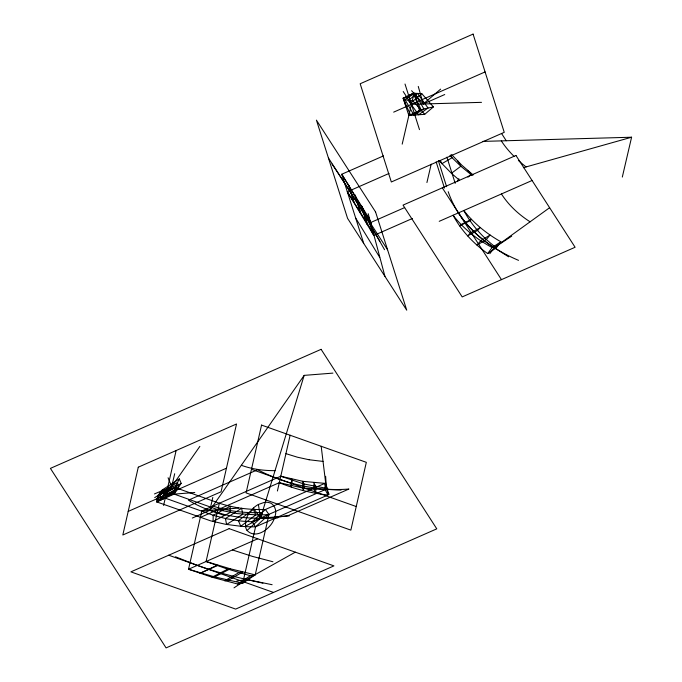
<?xml version="1.0" encoding="UTF-8"?>
<svg xmlns="http://www.w3.org/2000/svg" width="682" height="682" viewBox="0 0 682 682"><rect width="100%" height="100%" fill="white"/><g stroke="black" fill="none" stroke-linecap="round" stroke-linejoin="round"><path stroke-width="1.02" d="M175.069 492.668L157.201 501.679L158.002 495.396L175.555 487.681L219.365 503.248C234.182 508.081 249.876 509.957 265.426 509.497L324.862 483.359L327.599 488.551L327.982 494.987L255.562 526.836A142.572 89.726 -17.6 0 1 240.797 526.265L225.725 524.339L210.627 520.843L156.536 501.85L158.002 495.396L162.29 489.915L179.332 478.9L181.165 483.342L175.487 492.037M157.269 498.627L157.84 495.652L166.289 491.756M163.603 505.447L176.126 450.546M174.677 473.717L171.728 486.624L154.695 497.638M175.555 487.681L174.081 494.135L156.536 501.85L164.737 498.244M200.346 517.416L279.305 482.686C294.846 489.003 311.273 493.299 327.982 494.987L325.254 489.787L324.862 483.359L302.919 481.339L280.779 476.232L201.812 510.963L188.53 569.231L212.051 577.228L237.813 584.056L242.698 583.272L255.213 574.883L268.972 514.543L265.426 509.497L252.016 521.798L243.431 521.253A134.746 84.798 -17.6 0 1 238.402 520.724L226.228 518.704L213.952 515.507L157.943 495.541M192.307 518.047L209.851 510.332L212.801 497.425M206.075 561.508L230.345 568.788L255.213 574.883L250.337 575.668L246.057 574.525L225.674 568.447L206.075 561.508L219.365 503.248M179.332 478.9L175.854 486.061A16.274 10.239 -17.6 0 0 175.598 486.829L174.916 492.89L174.115 494.083L217.89 509.701L237.2 513.623L257.404 514.927A123.451 77.688 -17.6 0 0 268.972 514.543L255.562 526.836L242.698 583.272L214.642 576.895L188.53 569.231L257.711 538.797M277.412 491.006L290.131 435.244M402.192 144.149L414.042 93.187L419.609 110.723L414.63 112.914M426.923 182.537L431.203 164.157M622.316 177.064L631.592 137.227L482.916 141.396M247.055 530.477A24.595 15.481 -17.6 0 1 245.503 526.265L245.699 520.92A37.365 23.512 -17.6 0 1 247.438 515.984L249.629 512.327L253.389 508.081A19.488 12.267 -17.6 0 1 258.384 504.467L264.087 502.464A9.514 5.993 -17.6 0 1 268.35 502.438C274.445 503.265 276.858 510.366 275.247 515.669A37.391 23.529 -17.6 0 1 273.482 520.502C269.492 529.394 255.528 539.539 247.089 530.46L260.498 518.167L304.172 375.373L332.927 373.114M245.46 526.274L260.498 518.167L262.263 512.395M199.852 446.386L166.041 494.765L194.796 492.506M280.029 479.48A249.987 157.32 -17.6 0 1 257.608 469.745L188.462 500.17A161.029 101.345 -17.6 0 0 206.271 509.011L209.851 510.332L304.181 375.373M224.455 515.524L209.851 510.332L212.784 506.138L223.611 509.198M492.131 247.54C477.161 239.501 463.47 228.751 453.078 215.239C461.262 230.593 473.504 243.576 487.673 253.576L492.131 247.54L500.861 241.769C486.735 233.764 473.811 223.381 463.82 210.508C471.612 225.248 483.086 237.856 496.402 247.805L500.861 241.769M489.804 253.713L494.262 247.677L549.615 207.712M181.165 483.342L164.132 494.348L158.693 500.366A12.532 7.886 -17.6 0 1 157.227 501.688M413.863 93.187L403.105 98.208L408.868 115.454L424.707 114.337L433.402 106.912L421.774 93.63L413.991 93.264A4.825 3.7 -32.8 0 1 413.727 93.238L408.671 95.548M468.005 177.141L470.861 174.447L472.2 175.453M433.402 106.912L423.914 108.967L414.895 93.332L404.929 99.504A25.302 19.386 -32.8 0 0 406.361 99.896L413.079 101.064L421.774 93.63M440.632 89.129L423.241 103.988L411.613 90.706M439.123 160.671L451.433 173.313L460.827 166.246L470.861 174.447L467.852 170.347M237.813 584.056L250.337 575.668M233.994 587.858L246.517 579.47L295.315 552.164M458.483 212.861A235.546 148.233 -17.6 0 0 494.245 247.685L511.722 236.134M487.673 253.576L496.402 247.805M404.929 99.504L413.948 115.139L423.914 108.967L423.283 109.146A19.505 14.944 -32.8 0 0 421.092 109.879L413.727 93.238L403.147 98.506M157.883 495.609L175.521 487.161A1.876 1.176 -17.6 0 0 175.53 487.681M393.667 112.138L485.081 71.934M444.732 94.534L423.241 103.988L418.262 86.426M408.868 115.454L421.101 109.887L410.675 115.36L403.352 98.754A7.741 5.933 -32.8 0 0 404.955 99.461M383.446 155.905L341.767 174.234L363.711 243.406M412.448 218.47L373.804 235.469L347.334 191.778L389.013 173.45M404.639 207.592L370.727 222.511L373.804 235.469L369.15 226.364L347.334 191.778M439.225 221.326L532.079 180.491M128.199 511.406L226.458 468.193M154.464 493.938L171.728 486.624L168.062 477.758M523.375 167.687L631.592 137.227M236.756 581.03L246.517 579.47L272.135 584.713M201.812 510.963L238.606 508.073M253.389 508.081L260.498 518.167L289.253 515.907M411.451 104.32L481.501 102.351M258.401 504.484L260.498 518.167L277.804 517.911M325.254 489.787L302.51 487.98L279.305 482.686M341.051 490.102C320.6 489.48 300.063 486.701 280.754 479.719M323.038 461.416L309.091 459.753M309.082 459.753L297.437 457.204L285.928 453.649M247.174 579.623L262.92 583.17M272.936 561.763L252.502 556.41L232.4 549.939M209.851 510.332L224.71 514.612A133.024 83.716 -17.6 0 0 260.481 518.192M251.47 469.31L356.243 506.538M168.727 555.216L273.499 592.445M196.825 565.199L175.513 556.802M280.779 476.232L303.942 484.007L327.599 488.551L252.016 521.798L255.562 526.836M494.262 247.677L508.584 256.807M473.18 174.976L461.885 165.249L451.586 154.609M459.455 180.253L451.433 173.313M449.941 155.632L460.827 166.246L457.758 160.875M413.079 101.064L424.707 114.337M501.637 133.595L506.232 140.739M403.215 91.524L411.74 104.755M442.32 187.84L501.475 279.646M328.417 157.968L387.572 249.774M355.68 218.095L379.712 257.336M368.757 217.839L341.767 174.234L370.727 222.511L368.757 217.839L371.826 230.806M371.622 227.251L379.874 241.36M329.159 494.365L326.422 489.173L321.188 446.284M450.725 154.95L451.961 157.781L441.842 163.731L440.606 160.892M367.334 217.319L371.281 226.654A473.623 62.019 66.3 0 1 384.546 249.706M162.29 489.915L164.132 494.348M413.667 93.221L416.651 101.396M446.898 157.167L455.201 183.339M438.356 160.671L446.616 186.706M436.156 161.89L444.459 188.061M405.014 84.022L419.481 129.631M403.301 97.91L405.901 106.102M368.203 213.696L384.938 276.355M325.646 476.3L326.422 489.173A117.014 73.639 -17.6 0 0 348.903 489.045L288.205 515.601A128.199 80.681 -17.6 0 1 260.49 518.167M526.103 166.92A142.086 71.661 13.1 0 1 518.38 160.458M514.023 156.331A142.086 71.661 13.1 0 1 501.321 140.876M518.542 260.345A236.816 149.034 -17.6 0 1 448.21 191.71M419.601 110.714A2.719 2.08 -32.8 0 1 420.385 110.228M344.563 183.066A454.826 59.556 66.3 0 1 371.272 226.62M331.989 164.047A473.623 62.019 66.3 0 1 344.546 183.006M275.025 470.648A91.073 57.314 -17.6 0 1 241.351 465.286M246.526 579.453A480.52 302.399 -17.6 0 1 198.01 565.634M530.084 221.812A189.451 119.222 -17.6 0 1 501.432 193.969M457.469 181.625A23.682 13.819 -52.1 0 1 458.892 178.701M262.246 512.472A117.364 73.861 -17.6 0 1 223.662 509.139M213.21 515.268L213.074 521.525L230.124 512.506L230.26 506.249L213.21 515.268M302.919 481.339L302.51 487.98L303.533 490.656L303.942 484.007L302.919 481.339M291.836 479.165L290.924 485.772L291.333 487.11L292.254 480.503L291.836 479.165M138.284 467.187L122.82 534.995L221.07 491.782L236.535 423.974L138.284 467.187M261.556 425.091L246.091 492.898L350.863 530.136L366.328 462.328L261.556 425.091M480.742 240.712L477.025 245.162L486.36 239.467L490.077 235.017L480.742 240.712M470.375 233.022L467.664 235.904L477.553 230.414L480.264 227.524L470.375 233.022M461.126 224.514L459.668 225.904L470.034 220.729L471.492 219.34L461.126 224.514M253.372 509.377L238.402 520.724L240.797 526.265L255.767 514.919L253.372 509.377M417.58 93.46L408.194 100.288L418.646 114.798L428.023 107.969L417.58 93.46M241.624 508.295L225.435 518.533L226.595 524.492L242.783 514.245L241.624 508.295M177.499 482.413L160.031 492.873L161.012 497.92L178.488 487.459L177.499 482.413M238.964 572.539L224.702 580.8L228.487 580.263L242.749 571.993L238.964 572.539M176.254 485.064L158.556 494.774L158.693 500.366L176.391 490.656L176.254 485.064M227.754 569.12L212.051 577.228L214.642 576.895L230.345 568.788L227.754 569.12M216.765 565.438L199.962 573.357L218.087 565.293L216.765 565.438M473.078 34.1L360.173 83.758L391.332 181.983L504.245 132.334L473.078 34.1M515.95 155.462L403.036 205.112L462.191 296.917L575.105 247.259L515.95 155.462M321.103 349.329L50.408 468.381L166.084 647.9L436.778 528.848L321.103 349.329M229.135 528.644L130.884 571.857L235.657 609.094L333.916 565.881L229.135 528.644M375.569 211.94L316.414 120.134L347.573 218.368L406.728 310.174L375.569 211.94M315.757 486.701L313.95 482.728L313.976 489.318L315.783 493.291L315.757 486.701M348.792 185.504L348.246 184.251L353.958 202.375L348.792 185.504M356.013 197.371L354.938 194.907L360.616 213.253L356.013 197.371M363.344 209.741L361.792 206.135L365.697 220.704L367.24 224.31L363.344 209.741"/></g></svg>
